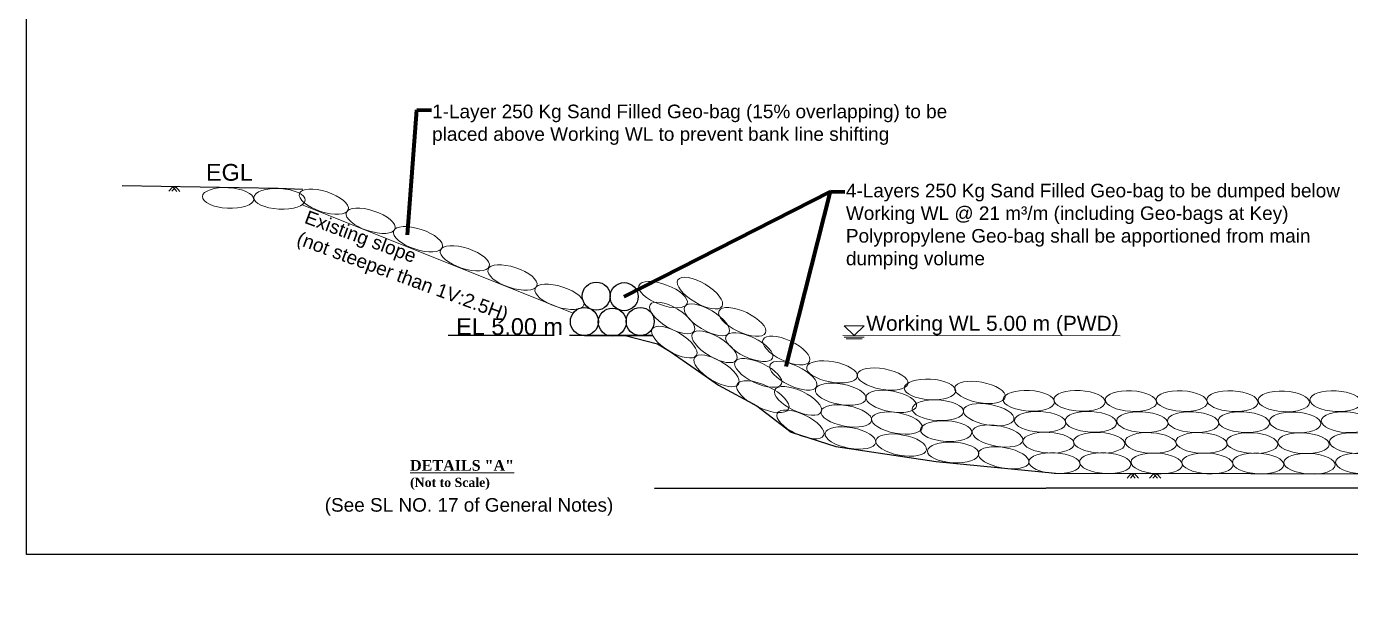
# Model space of a CAD drawing. Header units: inches. Extents: x 15 to 141071, y -30183 to 14738.
# Drawn here: x 28975 to 35845, y -4230 to -1289 of the extents above; entities that cross this region are included whole.
import ezdxf

# ---------------------------------------------------------------- set-up
doc = ezdxf.new("R2010")
doc.units = ezdxf.units.IN
doc.header["$MEASUREMENT"] = 0
doc.header["$PDMODE"] = 3
doc.layers.add('LINE', color=7, linetype='Continuous')
doc.styles.get("Standard").update_dxf_attribs({"font": 'arial.ttf'})
doc.dimstyles.get("Standard").update_dxf_attribs({"dimtxt": 0.18, "dimasz": 0.18, "dimexe": 0.18, "dimexo": 0.0625, "dimgap": 0.09, "dimtad": 0, "dimtih": 1, "dimtoh": 1, "dimdec": 4, "dimzin": 0, "dimdsep": 46, "dimtxsty": 'Standard', "dimcen": 0.09, "dimadec": 0, "dimazin": 0, "dimtfac": 1, "dimtdec": 4, "dimtofl": 0, "dimtmove": 0, "dimatfit": 3, "dimfxl": 1, "dimtolj": 1, "dimtzin": 0, "dimarcsym": 0})

# ---------------------------------------------------------------- blocks, each defined once
blk = doc.blocks.new('*D17')
at = {"color": 0, "lineweight": -2, "ltscale": 0.5, "transparency": 16777216}
for p, q in [((32232.4, -3683.4), (32232.4, -3683)), ((32233.4, -3683.2), (34264.3, -3683.2)), ((36297.5, -3683.2), (34266.6, -3683.2)), ((36298.5, -3683.1), (36298.5, -3683.4))]:
    blk.add_line(p, q, dxfattribs=at)
at = {"color": 0, "linetype": 'Continuous', "ltscale": 0.5, "transparency": 16777216}
for points in [[(32233.4, -3683.1), (32233.4, -3683.4), (32232.4, -3683.2)], [(36297.5, -3683.1), (36297.5, -3683.4), (36298.5, -3683.2)]]:
    blk.add_solid(points, dxfattribs=at)
at = {"layer": 'Defpoints', "color": 0, "linetype": 'Continuous', "ltscale": 0.5, "transparency": 16777216}
for p in [(36298.5, -3610.2), (36298.5, -3683.2), (32232.4, -4230.3)]:
    blk.add_point(p, dxfattribs=at)
at = {"color": 0, "linetype": 'Continuous', "lineweight": 20, "ltscale": 0.5, "transparency": 16777216, "insert": (34265.5, -3683.2), "char_height": 0.85, "attachment_point": 5}
blk.add_mtext('\\A1;30m', dxfattribs=at)

msp = doc.modelspace()

# ---------------------------------------------------------------- linework, layer by layer
at = {"color": 0, "linetype": 'Continuous', "lineweight": -3, "ltscale": 0.5}
for p, q in [((31712.970664, -2892.330735), (31163.808636, -2892.330735)), ((32225.652331, -2892.330735), (31793.278333, -2892.330735)), ((31869.990704, -2892.330735), (32225.652331, -2892.330735))]:
    msp.add_line(p, q, dxfattribs=at)
for points in [[(30409.944624, -2133.908427), (30281.978579, -2128.840412), (29472.185228, -2115.510037)], [(32081.218798, -2892.330735), (32249.359914, -2934.242799), (32315.07077, -2975.444228), (32443.900683, -3065.141355), (32565.781529, -3149.460836), (32765.010815, -3257.202543), (32943.144909, -3393.050617), (33175.187546, -3468.001436), (33695.526068, -3545.294326), (34314.307328, -3606.19158), (36339.410358, -3610.245497)]]:
    msp.add_lwpolyline(points, dxfattribs=at)
for centre in [(31931.546304, -2687.473122), (32076.343052, -2690.269192), (31869.990704, -2819.584894), (32159.649636, -2818.909043), (32014.787451, -2822.380964)]:
    msp.add_circle(centre, 72.745842, dxfattribs=at)
at = {"color": 0, "linetype": 'Continuous', "lineweight": 20, "ltscale": 0.5, "extrusion": (0, 0, -1)}
for centre, major_axis in [((30021.086076, -2178.275457), (-133.233089, 7.320055)), ((30288.141689, -2182.702498), (-133.233089, 7.320055)), ((30518.201041, -2197.481538), (-126.65948, 41.976368)), ((30761.407923, -2296.647219), (-126.65948, 41.976368)), ((31006.718239, -2392.411084), (-126.65948, 41.976368)), ((31249.925121, -2491.576765), (-126.65948, 41.976368)), ((31496.792348, -2590.971117), (-126.65948, 41.976368)), ((32277.963659, -2679.972949), (-125.096041, 46.428652)), ((32469.655135, -2671.717454), (-114.51446, 68.491443)), ((31741.118457, -2691.185101), (-126.65948, 41.976368)), ((32325.466531, -2800.741957), (-114.51446, 68.491443)), ((32505.030366, -2810.498891), (-114.51446, 68.491443)), ((32689.217697, -2821.55358), (-120.54061, 57.224126)), ((32336.553518, -2925.893146), (-114.51446, 68.491443)), ((32544.674931, -2950.237332), (-114.51446, 68.491443)), ((32725.609938, -2952.122384), (-120.54061, 57.224126)), ((32917.618981, -2969.763354), (-120.54061, 57.224126)), ((32555.761918, -3075.388521), (-114.51446, 68.491443)), ((32772.045099, -3085.803604), (-120.54061, 57.224126)), ((32954.011222, -3100.332159), (-120.54061, 57.224126)), ((33154.820497, -3080.493389), (-131.236817, 24.115082)), ((33417.539697, -3117.825539), (-131.236817, 24.115082)), ((32795.810279, -3209.152188), (-133.934011, 63.582363)), ((32978.494563, -3231.221939), (-120.54061, 57.224126)), ((33199.617005, -3196.263846), (-131.236817, 24.115082)), ((33663.108227, -3171.474751), (-133.223848, 7.486358)), ((33922.660389, -3186.929575), (-131.236817, 24.115082)), ((33462.336205, -3233.595996), (-131.236817, 24.115082)), ((33704.229594, -3279.60907), (-133.223848, 7.486358)), ((34176.177901, -3230.343189), (-133.223848, 7.486358)), ((34439.052825, -3230.6526), (-133.223848, 7.486358)), ((34705.91347, -3231.933935), (-133.223848, 7.486358)), ((34969.16577, -3231.930619), (-133.223848, 7.486358)), ((35232.040695, -3232.240029), (-133.223848, 7.486358)), ((35498.90134, -3233.521364), (-133.223848, 7.486358)), ((35767.61043, -3232.597758), (-133.223848, 7.486358)), ((32990.726379, -3353.087246), (-120.54061, 57.224126)), ((33228.966565, -3308.947412), (-131.236817, 24.115082)), ((33491.685765, -3346.279562), (-131.236817, 24.115082)), ((33967.456897, -3302.700032), (-131.236817, 24.115082)), ((34235.123053, -3339.590591), (-133.223848, 7.486358)), ((34497.997978, -3339.900002), (-133.223848, 7.486358)), ((34764.858623, -3341.181337), (-133.223848, 7.486358)), ((35028.110923, -3341.178021), (-133.223848, 7.486358)), ((35290.985847, -3341.487431), (-133.223848, 7.486358)), ((35557.846492, -3342.768766), (-133.223848, 7.486358)), ((35826.555582, -3341.84516), (-133.223848, 7.486358)), ((33250.591756, -3423.174232), (-131.236817, 24.115082)), ((33747.462795, -3387.728787), (-133.223848, 7.486358)), ((34013.517126, -3413.157006), (-131.236817, 24.115082)), ((33513.310956, -3460.506382), (-131.236817, 24.115082)), ((34278.356254, -3447.710308), (-133.223848, 7.486358)), ((34541.231178, -3448.019718), (-133.223848, 7.486358)), ((34808.091823, -3449.301054), (-133.223848, 7.486358)), ((35071.344123, -3449.297737), (-133.223848, 7.486358)), ((35334.219048, -3449.607148), (-133.223848, 7.486358)), ((35601.079692, -3450.888483), (-133.223848, 7.486358)), ((35869.788783, -3449.964877), (-133.223848, 7.486358)), ((33783.225772, -3498.347161), (-133.223848, 7.486358)), ((34045.16832, -3526.270743), (-131.236817, 24.115082)), ((34309.595145, -3553.82827), (-133.223848, 7.486358)), ((34572.47007, -3554.13768), (-133.223848, 7.486358)), ((34839.330715, -3555.419016), (-133.223848, 7.486358)), ((35102.583015, -3555.415699), (-133.223848, 7.486358)), ((35365.457939, -3555.725109), (-133.223848, 7.486358)), ((35632.318584, -3557.006445), (-133.223848, 7.486358)), ((35901.027675, -3556.082839), (-133.223848, 7.486358))]:
    msp.add_ellipse(centre, major_axis=major_axis, ratio=0.3999216098, dxfattribs=at)
at = {"layer": 'LINE', "color": 7, "lineweight": 20, "ltscale": 0.5}
msp.add_line((31811.892877, -2775.805904), (30405.66594, -2213.315129), dxfattribs=at)
at = {"layer": 'LINE', "color": 0, "linetype": 'ByBlock', "lineweight": 20, "ltscale": 0.5}
for p, q in [((33269.846346, -2892.330735), (33218.524746, -2841.009135)), ((33321.167946, -2841.009135), (33218.524746, -2841.009135)), ((33269.846346, -2892.330735), (33321.167946, -2841.009135)), ((34649.440419, -2894.093127), (33211.234657, -2892.330735)), ((33218.524746, -2900.884335), (33321.167946, -2900.884335)), ((33228.789066, -2909.437935), (33310.903626, -2909.437935))]:
    msp.add_line(p, q, dxfattribs=at)
at = {"layer": 'LINE', "color": 7, "lineweight": -2, "ltscale": 0.5}
msp.add_lwpolyline([(28975.377906, -4027.294112), (28975.377906, 3061.642296), (39000.136463, 3061.642296), (39000.136463, -4027.294112), (28975.377906, -4027.294112)], close=True, dxfattribs=at)
at = {"layer": 'LINE', "color": 7, "lineweight": 20, "ltscale": 0.5}
for points in [[(29713.601473, -2143.481735), (29734.448436, -2120.097426), (29754.763136, -2144.013998)], [(29730.012912, -2143.481735), (29750.859875, -2120.097426), (29771.174576, -2144.013998)], [(34686.506233, -3631.541904), (34707.353197, -3608.157595), (34727.667897, -3632.074167)], [(34702.917673, -3631.541904), (34723.764636, -3608.157595), (34744.079336, -3632.074167)], [(34802.64075, -3632.099525), (34823.487713, -3608.715216), (34843.802414, -3632.631788)], [(34819.052189, -3632.099525), (34839.899152, -3608.715216), (34860.213853, -3632.631788)]]:
    msp.add_lwpolyline(points, dxfattribs=at)

# ---------------------------------------------------------------- texts
at = {"color": 7, "lineweight": 20, "ltscale": 0.18, "insert": (30436.793761, -2240.537845), "char_height": 70.38, "width": 3482.07985402, "attachment_point": 1, "rotation": 339.7567096145}
msp.add_mtext('Existing slope \\P(not steeper than 1V:2.5H)', dxfattribs=at)
at = {"color": 7, "lineweight": 20, "ltscale": 0.18, "insert": (30495.443832, -3735.454283), "char_height": 70.38, "width": 3482.07985402, "attachment_point": 1}
msp.add_mtext(' (See SL NO. 17 of General Notes)', dxfattribs=at)
at = {"layer": 'LINE', "color": 0, "linetype": 'ByBlock', "lineweight": 20, "ltscale": 0.5, "attachment_point": 1}
for s, insert, char_height in [('1-Layer 250 Kg Sand Filled Geo-bag (15% overlapping) to be \\Pplaced above Working WL to prevent bank line shifting', (31080.054493, -1694.213997), 70.38), ('EGL', (29906.5507, -2001.968172), 86.9710611), ('EL 5.00 m ', (31204.936033, -2802.098631), 86.9710611), ('Working WL 5.00 m (PWD)', (33332.341875, -2789.590863), 77.76)]:
    msp.add_mtext(s, dxfattribs=dict(at, insert=insert, char_height=char_height))
at = {"layer": 'LINE', "color": 0, "linetype": 'ByBlock', "lineweight": 20, "ltscale": 0.5, "insert": (33226.909641, -2104.82376), "char_height": 70.38, "width": 2602.64510211, "attachment_point": 1}
msp.add_mtext('4-Layers 250 Kg Sand Filled Geo-bag to be dumped below \\PWorking WL @ 21 m³/m ({\\f@Arial Unicode MS|b0|i0|c0|p34;including }Geo-bag{\\f@Arial Unicode MS|b0|i0|c0|p34;s at Key}) \\PPolypropylene Geo-bag shall be apportioned from main dumping volume', dxfattribs=at)
at = {"layer": 'LINE', "color": 7, "lineweight": 20, "ltscale": 0.5, "insert": (30965.558725, -3538.119793), "char_height": 38.52315747, "width": 625.08277923, "attachment_point": 1}
msp.add_mtext('{\\fTimes New Roman|b1|i0|c0|p18;\\H1.432x;\\LDETAILS "A"\\P\\H0.8603x;\\l(Not to Scale)}', dxfattribs=at)

# ---------------------------------------------------------------- dimensions: what is measured, and where the dimension line sits
at = {"color": 0, "linetype": 'Continuous', "lineweight": 20, "ltscale": 0.5}
dim = msp.add_linear_dim(base=(36298.508837, -3683.223705), p1=(32232.395478, -4230.294546), p2=(36298.508837, -3610.163619), text='30m', dimstyle='Standard', override={"dimtxt": 0.85, "dimasz": 1, "dimfxl": 0.15, "dimfxlon": 1}, dxfattribs=at)
dim.commit()
dim.dimension.update_dxf_attribs({"geometry": '*D17', "text_midpoint": (34265.452157, -3683.223705)})

# ---------------------------------------------------------------- leaders
at = {"layer": 'LINE', "color": 7, "lineweight": 20, "ltscale": 0.5}
for points in [[(30952.809221, -2369.098996), (31001.086893, -1721.66978), (31076.214648, -1722.520016)], [(32076.343052, -2690.269192), (33146.059948, -2145.373642), (33221.187704, -2146.223878)], [(32917.433933, -3051.813898), (33146.059948, -2145.373642), (33221.187704, -2146.223878)]]:
    msp.add_leader(points, dimstyle='Standard', override={"dimtxt": 0.9, "dimasz": 0.7, "dimclrd": 7, "dimclre": 7, "dimclrt": 7, "dimlwd": 65535, "dimlwe": 65535}, dxfattribs=at)

doc.saveas('drawing.dxf')
